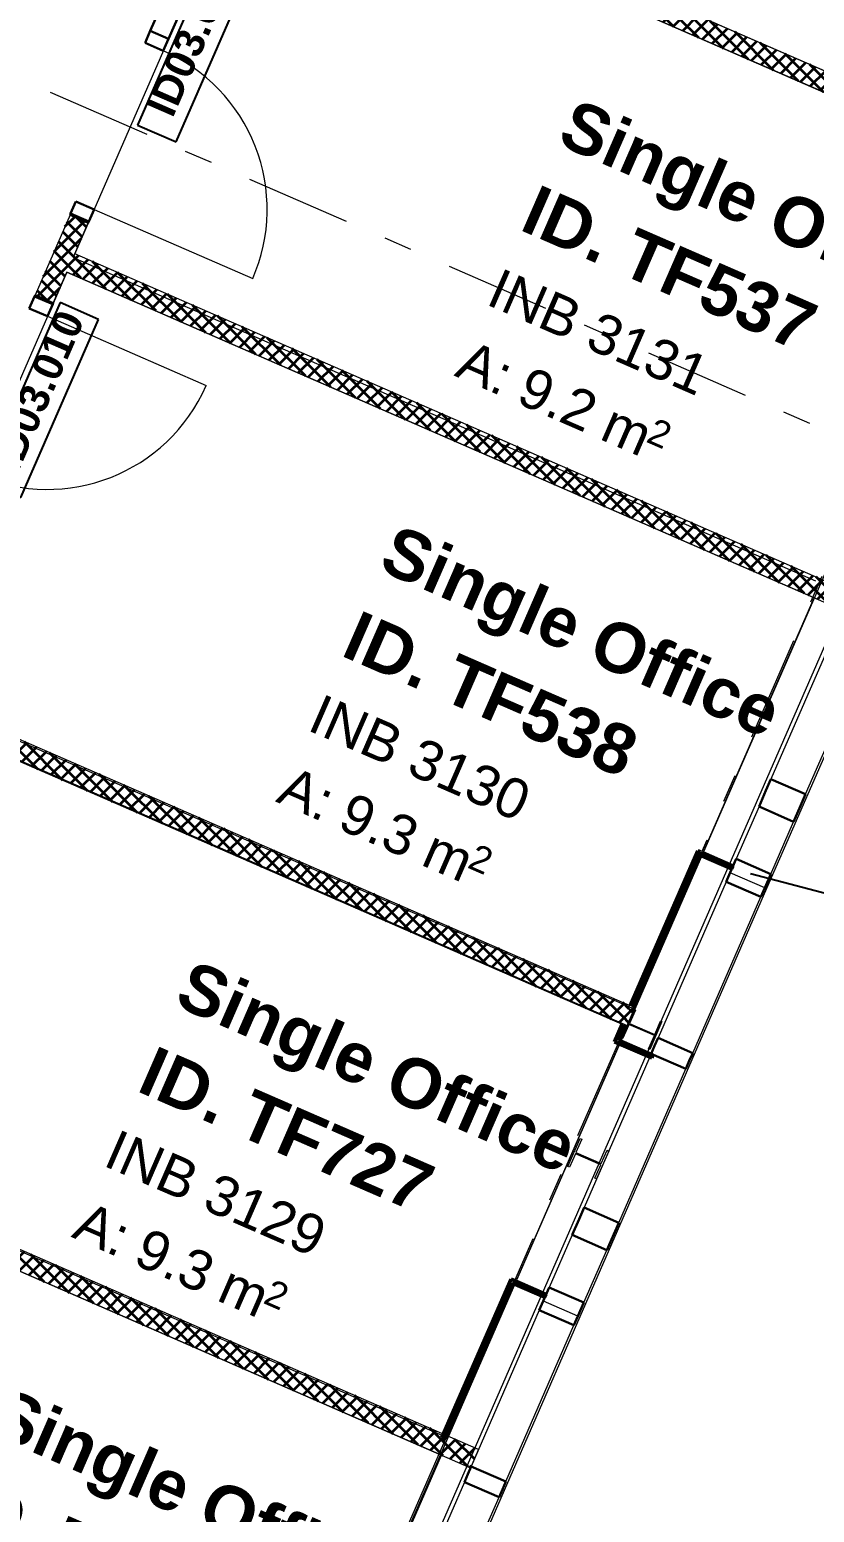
# Model space of a CAD drawing. Header units: millimetres. Extents: x -35034 to 431752, y -71616 to 25069.
# Drawn here: x 3589 to 7533, y -14437 to -6982 of the extents above; entities that cross this region are included whole.
import ezdxf
from ezdxf.enums import TextEntityAlignment as Align

# ---------------------------------------------------------------- set-up
doc = ezdxf.new("R2010")
doc.units = ezdxf.units.MM
doc.header["$MEASUREMENT"] = 0
doc.linetypes.add('Double Dashed', pattern=[1093.611073, 529.166651, -211.666656, 141.111112, -211.666656])
for name, color, linetype in [('A-25-M_Wall_Int', 7, 'Continuous'), ('COLUMN.IFC Import', 7, 'Continuous'), ('New_A-15-MG_Structural_Grid_Phase_2', 7, 'Continuous'), ('New_A-20-M_Floor_Slab', 7, 'Continuous'), ('New_A-25-M_Wall_Ext', 7, 'Continuous'), ('New_A-25-M_Wall_Int', 7, 'Continuous'), ('New_A-35-M_FFE-Zone', 7, 'Continuous'), ('New_ArchiCAD Door Markers', 7, 'Continuous'), ('New_ArchiCAD Doors', 7, 'Continuous'), ('New_ArchiCAD Windows', 7, 'Continuous')]:
    doc.layers.add(name, color=color, linetype=linetype)
for name, color, linetype, lineweight, true_color in [('A-25-M_Wall_Int_Pen_No__107', 7, 'Continuous', 15, 0xa6a6a6), ('A-25-M_Wall_Int_Pen_No__27', 7, 'Continuous', 50, 0x2a2a2a), ('New_A-15-MG_Structural_Grid_Phase_2_Pen_No__222', 7, 'Continuous', 13, 0x65af33), ('New_A-25-M_Wall_Int_Pen_No__27', 7, 'Continuous', 50, 0x2a2a2a), ('New_A-35-M_FFE-Zone_Pen_No__74', 7, 'Continuous', 20, 0x606060), ('New_ArchiCAD Doors_Pen_No__43', 7, 'Continuous', 30, 0x444444), ('New_ArchiCAD Doors_Pen_No__63', 7, 'Continuous', 20, 0x606060), ('New_ArchiCAD Windows_Pen_No__23', 7, 'Continuous', 30, 0x2a2a2a)]:
    doc.layers.add(name, color=color, linetype=linetype, lineweight=lineweight, true_color=true_color)
for name, color, linetype, lineweight in [('COLUMN.IFC Import_Pen_No__2', 8, 'Continuous', 15), ('New_A-20-M_Floor_Slab_Pen_No__89', 8, 'Continuous', 20), ('New_A-25-M_Curtain_Wall_Pen_No__85', 8, 'Continuous', 20), ('New_A-25-M_Wall_Int_Pen_No__1', 7, 'Continuous', 13), ('New_A-25-M_Wall_Int_Pen_No__155', 5, 'Continuous', 35), ('New_ArchiCAD Door Markers_Pen_No__1', 7, 'Continuous', 13), ('New_ArchiCAD Door Markers_Pen_No__5', 7, 'Continuous', 25), ('New_ArchiCAD Doors_Pen_No__1', 7, 'Continuous', 13), ('New_ArchiCAD Windows_Pen_No__1', 7, 'Continuous', 13), ('New_ArchiCAD Windows_Pen_No__3', 7, 'Continuous', 18), ('New_ArchiCAD Zone Stamps_Pen_No__6', 7, 'Continuous', 35)]:
    doc.layers.add(name, color=color, linetype=linetype, lineweight=lineweight)
doc.styles.add('GENERATED_STYLE_1', font='')
doc.styles.add('GENERATED_STYLE_2', font='')
doc.styles.add('GENERATED_STYLE_3', font='')
doc.styles.add('GENERATED_STYLE_4', font='')
doc.styles.get('GENERATED_STYLE_1').set_extended_font_data('Swis721 BT', bold=True)
doc.styles.get('GENERATED_STYLE_2').set_extended_font_data('Arial', bold=True)
doc.styles.get('GENERATED_STYLE_3').set_extended_font_data('Arial')
doc.styles.get('GENERATED_STYLE_4').set_extended_font_data('Swis721 BT')
doc.dimstyles.new('GENERATED_STYLE__2', dxfattribs={"dimtxt": 0.18, "dimasz": 273.6, "dimexe": 0.18, "dimexo": 0.0625, "dimgap": 0.09, "dimtad": 0, "dimtih": 1, "dimtoh": 1, "dimdec": 4, "dimzin": 0, "dimdsep": 46, "dimcen": 0.09, "dimadec": 0, "dimazin": 0, "dimtfac": 1, "dimtdec": 4, "dimtmove": 0, "dimatfit": 3, "dimldrblk": 'ARROWHEAD_5', "dimfxl": 1, "dimtolj": 1, "dimtzin": 0, "dimarcsym": 0})
pattern_1 = [(45, (0, 0), (-35.35534, 35.35534), []), (135, (0, 0), (35.35534, 35.35534), [])]

# ---------------------------------------------------------------- blocks, each defined once
blk = doc.blocks.new('Single Office_INB 3131_9_3', base_point=(6833.6, -8739))
at = {"layer": 'New_A-35-M_FFE-Zone_Pen_No__74', "linetype": 'Continuous'}
for p, q in [((4714.8, -6046.2), (3807.6, -8126.6)), ((8471.8, -7684.5), (4714.8, -6046.2)), ((3807.6, -8126.6), (7539.3, -9753.8))]:
    blk.add_line(p, q, dxfattribs=at)
at = {"layer": 'New_ArchiCAD Zone Stamps_Pen_No__6'}
for tag, height, style, p in [('ROOM_NAME', 250, 'GENERATED_STYLE_2', (6332.4, -7324)), ('zoneNameLine2', 250, 'GENERATED_STYLE_2', (6144, -7756.1)), ('ROOM_NUMBER', 200, 'GENERATED_STYLE_3', (5955.6, -8176.8)), ('measuredAreaCode', 200, 'GENERATED_STYLE_3', (5798.6, -8536.9)), ('DUMMY_649', 200, 'GENERATED_STYLE_3', (6106, -8671)), ('DUMMY_650', 200, 'GENERATED_STYLE_3', (6455.5, -8823.4)), ('DUMMY_651', 133.3, 'GENERATED_STYLE_3', (6734.8, -8929.9))]:
    blk.add_attdef(tag, text='', height=height, rotation=336.44041, dxfattribs=dict(at, style=style)).set_placement(p, align=Align.TOP_LEFT)
blk = doc.blocks.new('Single Office_INB 3130_10_3', base_point=(5935.3, -10879.9))
at = {"layer": 'New_A-35-M_FFE-Zone_Pen_No__74', "linetype": 'Continuous'}
for p, q in [((3775.5, -8200.4), (2873.3, -10269.2)), ((7532.5, -9838.6), (3775.5, -8200.4)), ((6630.4, -11907.5), (7532.5, -9838.6)), ((2873.3, -10269.2), (6630.4, -11907.5))]:
    blk.add_line(p, q, dxfattribs=at)
at = {"layer": 'New_ArchiCAD Zone Stamps_Pen_No__6'}
for tag, height, style, p in [('ROOM_NAME', 250, 'GENERATED_STYLE_2', (5434.2, -9464.9)), ('zoneNameLine2', 250, 'GENERATED_STYLE_2', (5245.7, -9897)), ('ROOM_NUMBER', 200, 'GENERATED_STYLE_3', (5057.3, -10317.7)), ('measuredAreaCode', 200, 'GENERATED_STYLE_3', (4900.3, -10677.9)), ('DUMMY_649', 200, 'GENERATED_STYLE_3', (5207.7, -10811.9)), ('DUMMY_650', 200, 'GENERATED_STYLE_3', (5557.2, -10964.3)), ('DUMMY_651', 133.3, 'GENERATED_STYLE_3', (5836.5, -11070.8))]:
    blk.add_attdef(tag, text='', height=height, rotation=336.44041, dxfattribs=dict(at, style=style)).set_placement(p, align=Align.TOP_LEFT)
blk = doc.blocks.new('Single Office_INB 3129_11_3', base_point=(4908.9, -13069.4))
at = {"layer": 'New_A-35-M_FFE-Zone_Pen_No__74', "linetype": 'Continuous'}
for p, q in [((6594.4, -11989.9), (2837.4, -10351.7)), ((5691.1, -14061.6), (6594.4, -11989.9)), ((1934, -12423.3), (5691.1, -14061.6))]:
    blk.add_line(p, q, dxfattribs=at)
at = {"layer": 'New_ArchiCAD Zone Stamps_Pen_No__6'}
for tag, height, style, p in [('ROOM_NAME', 250, 'GENERATED_STYLE_2', (4407.7, -11654.4)), ('zoneNameLine2', 250, 'GENERATED_STYLE_2', (4219.3, -12086.5)), ('ROOM_NUMBER', 200, 'GENERATED_STYLE_3', (4030.9, -12507.3)), ('measuredAreaCode', 200, 'GENERATED_STYLE_3', (3873.8, -12867.4)), ('DUMMY_649', 200, 'GENERATED_STYLE_3', (4181.2, -13001.4)), ('DUMMY_650', 200, 'GENERATED_STYLE_3', (4530.7, -13153.8)), ('DUMMY_651', 133.3, 'GENERATED_STYLE_3', (4810, -13260.4))]:
    blk.add_attdef(tag, text='', height=height, rotation=336.44041, dxfattribs=dict(at, style=style)).set_placement(p, align=Align.TOP_LEFT)
blk = doc.blocks.new('Single Office_INB 3132_14_3', base_point=(7639.9, -6322.6))
at = {"layer": 'New_A-35-M_FFE-Zone_Pen_No__74', "linetype": 'Continuous'}
blk.add_line((4754.7, -5954.6), (8511.8, -7592.8), dxfattribs=at)
at = {"layer": 'New_ArchiCAD Zone Stamps_Pen_No__6'}
for tag, height, style, p in [('ROOM_NAME', 250, 'GENERATED_STYLE_2', (7138.7, -4907.6)), ('zoneNameLine2', 250, 'GENERATED_STYLE_2', (6950.3, -5339.8)), ('ROOM_NUMBER', 200, 'GENERATED_STYLE_3', (6761.8, -5760.5)), ('measuredAreaCode', 200, 'GENERATED_STYLE_3', (6604.8, -6120.6)), ('DUMMY_649', 200, 'GENERATED_STYLE_3', (6912.2, -6254.6)), ('DUMMY_650', 200, 'GENERATED_STYLE_3', (7401.5, -6468)), ('DUMMY_651', 133.3, 'GENERATED_STYLE_3', (7680.8, -6574.5))]:
    blk.add_attdef(tag, text='', height=height, rotation=336.44041, dxfattribs=dict(at, style=style)).set_placement(p, align=Align.TOP_LEFT)
blk = doc.blocks.new('Single Office_INB 3128_16_3', base_point=(3971.7, -15218.7))
at = {"layer": 'New_A-35-M_FFE-Zone_Pen_No__74', "linetype": 'Continuous'}
for p, q in [((5659.1, -14149.1), (1896.9, -12508.6)), ((4847.5, -16010.4), (5659.1, -14149.1))]:
    blk.add_line(p, q, dxfattribs=at)
at = {"layer": 'New_ArchiCAD Zone Stamps_Pen_No__6'}
for tag, height, style, p in [('ROOM_NAME', 250, 'GENERATED_STYLE_2', (3470.5, -13803.7)), ('zoneNameLine2', 250, 'GENERATED_STYLE_2', (3282.1, -14235.9)), ('ROOM_NUMBER', 200, 'GENERATED_STYLE_3', (3093.7, -14656.6)), ('measuredAreaCode', 200, 'GENERATED_STYLE_3', (2936.6, -15016.7)), ('DUMMY_649', 200, 'GENERATED_STYLE_3', (3244, -15150.7)), ('DUMMY_650', 200, 'GENERATED_STYLE_3', (3593.5, -15303.1)), ('DUMMY_651', 133.3, 'GENERATED_STYLE_3', (3872.8, -15409.7))]:
    blk.add_attdef(tag, text='', height=height, rotation=336.44041, dxfattribs=dict(at, style=style)).set_placement(p, align=Align.TOP_LEFT)
blk = doc.blocks.new('Slab_3_3', base_point=(-21949.4, -20986.7))
at = {"layer": 'New_A-20-M_Floor_Slab_Pen_No__89', "linetype": 'Continuous', "flags": 128}
blk.add_lwpolyline([(19341.1, -30335.3), (2041.7, -22791.9), (9993.6, -4555.7), (6071.3, -2845.4), (6261, -2410.4), (4700.2, -1729.9), (4510.6, -2164.8), (4033.4, -1956.7), (2040.8, -6526.2), (-3151, -4262.3), (-10733.6, -11317.1), (-11116.4, -10905.7), (-21949.5, -20986.6), (-21949.4, -20986.7), (-35033.8, -33162.5)], dxfattribs=at)
blk = doc.blocks.new('Door Stamp 17[5]_3', base_point=(4185.4, -7260.4))
at = {"layer": 'New_ArchiCAD Door Markers_Pen_No__5', "linetype": 'Continuous'}
for p, q in [((4521, -6566.1), (4130.4, -7461.8)), ((4715.1, -6650.8), (4521, -6566.1)), ((4324.5, -7546.5), (4715.1, -6650.8)), ((4324.5, -7546.5), (4715.1, -6650.8)), ((4130.4, -7461.8), (4324.5, -7546.5))]:
    blk.add_line(p, q, dxfattribs=at)
at = {"layer": 'New_ArchiCAD Door Markers_Pen_No__1', "style": 'GENERATED_STYLE_1'}
blk.add_attdef('AC_WIDO_ID', text='', height=150, rotation=66.44041, dxfattribs=at).set_placement((4348.1, -7448.3), align=Align.BOTTOM_LEFT)
blk = doc.blocks.new('Door with Sidelight on Side 2 19[5]_3')
at = {"layer": 'New_ArchiCAD Doors_Pen_No__1', "linetype": 'Continuous'}
for p, q in [((4409.2, -6534.3), (4395.5, -6528.3)), ((4412, -6535.5), (4409.2, -6534.3)), ((4430.3, -6543.5), (4412, -6535.5)), ((4453.2, -6553.5), (4430.3, -6543.5)), ((4470.6, -6561.1), (4453.2, -6553.5)), ((4473.4, -6562.3), (4470.6, -6561.1)), ((4487.1, -6568.3), (4473.4, -6562.3)), ((3805.7, -7918.4), (3791.9, -7912.5)), ((3808.4, -7919.6), (3805.7, -7918.4)), ((3826.8, -7927.6), (3808.4, -7919.6)), ((3849.7, -7937.6), (3826.8, -7927.6)), ((3867.1, -7945.2), (3849.7, -7937.6)), ((3869.8, -7946.4), (3867.1, -7945.2)), ((3883.6, -7952.4), (3869.8, -7946.4))]:
    blk.add_line(p, q, dxfattribs=at)
at = {"layer": 'New_ArchiCAD Doors_Pen_No__43', "linetype": 'Continuous'}
for p, q in [((4392.7, -6534.7), (4366.3, -6595.2)), ((4392.7, -6534.7), (4395.5, -6528.3)), ((4484.3, -6574.7), (4392.7, -6534.7)), ((4487.1, -6568.3), (4395.5, -6528.3)), ((4366.3, -6595.2), (4195.2, -6987.6)), ((4458, -6635.2), (4366.3, -6595.2)), ((4366.3, -6595.2), (4458, -6635.2)), ((4458, -6635.2), (4484.3, -6574.7)), ((4484.3, -6574.7), (4487.1, -6568.3)), ((4286.9, -7027.5), (4458, -6635.2)), ((4195.2, -6987.6), (4168.8, -7048.1)), ((4195.2, -6987.6), (4286.9, -7027.5)), ((4286.9, -7027.5), (4195.2, -6987.6)), ((4168.8, -7048.1), (4260.5, -7088)), ((4260.5, -7088), (4286.9, -7027.5)), ((3821.1, -7845.5), (3794.7, -7906)), ((3912.8, -7885.5), (3821.1, -7845.5)), ((3886.4, -7946), (3912.8, -7885.5)), ((3794.7, -7906), (3791.9, -7912.5)), ((3883.6, -7952.4), (3791.9, -7912.5)), ((3794.7, -7906), (3886.4, -7946)), ((3886.4, -7946), (3883.6, -7952.4))]:
    blk.add_line(p, q, dxfattribs=at)
at = {"layer": 'New_ArchiCAD Doors_Pen_No__63', "linetype": 'Continuous'}
blk.add_line((3912.8, -7885.5), (4710.2, -8233.2), dxfattribs=at)
blk.add_arc((3912.8, -7885.5), 870, 336.44041, 66.44041, dxfattribs=at)
at = {"layer": 'New_ArchiCAD Door Markers'}
ref = blk.add_blockref('Door Stamp 17[5]_3', (4185.4, -7260.4), dxfattribs=at)
ref.add_attrib('AC_WIDO_ID', 'ID03.009', dxfattribs={"layer": 'New_ArchiCAD Door Markers_Pen_No__1', "color": 7, "height": 150, "rotation": 66.44041, "style": 'GENERATED_STYLE_1'}).set_placement((4348.1, -7448.3), align=Align.BOTTOM_LEFT)
blk = doc.blocks.new('Door Stamp 17[6]_3', base_point=(3405.7, -9048.3))
at = {"layer": 'New_ArchiCAD Door Markers_Pen_No__5', "linetype": 'Continuous'}
for p, q in [((3741.4, -8354), (3350.8, -9249.7)), ((3935.5, -8438.7), (3741.4, -8354)), ((3544.9, -9334.4), (3935.5, -8438.7)), ((3544.9, -9334.4), (3935.5, -8438.7)), ((3350.8, -9249.7), (3544.9, -9334.4))]:
    blk.add_line(p, q, dxfattribs=at)
at = {"layer": 'New_ArchiCAD Door Markers_Pen_No__1', "style": 'GENERATED_STYLE_1'}
blk.add_attdef('AC_WIDO_ID', text='', height=150, rotation=66.44041, dxfattribs=at).set_placement((3568.4, -9235.6), align=Align.BOTTOM_LEFT)
blk = doc.blocks.new('Door with Sidelight on Side 2 19[6]_3')
at = {"layer": 'New_ArchiCAD Doors_Pen_No__1', "linetype": 'Continuous'}
for p, q in [((3629.6, -8322.2), (3615.9, -8316.2)), ((3632.4, -8323.4), (3629.6, -8322.2)), ((3650.7, -8331.4), (3632.4, -8323.4)), ((3673.6, -8341.4), (3650.7, -8331.4)), ((3691, -8349), (3673.6, -8341.4)), ((3693.8, -8350.2), (3691, -8349)), ((3707.5, -8356.2), (3693.8, -8350.2)), ((3026.1, -9706.3), (3012.3, -9700.3)), ((3028.8, -9707.5), (3026.1, -9706.3)), ((3047.1, -9715.5), (3028.8, -9707.5)), ((3070.1, -9725.5), (3047.1, -9715.5)), ((3087.5, -9733.1), (3070.1, -9725.5)), ((3090.2, -9734.3), (3087.5, -9733.1)), ((3104, -9740.3), (3090.2, -9734.3))]:
    blk.add_line(p, q, dxfattribs=at)
at = {"layer": 'New_ArchiCAD Doors_Pen_No__43', "linetype": 'Continuous'}
for p, q in [((3586.7, -8383.1), (3613.1, -8322.6)), ((3613.1, -8322.6), (3615.9, -8316.2)), ((3613.1, -8322.6), (3704.7, -8362.6)), ((3707.5, -8356.2), (3615.9, -8316.2)), ((3678.3, -8423.1), (3586.7, -8383.1)), ((3704.7, -8362.6), (3678.3, -8423.1)), ((3704.7, -8362.6), (3707.5, -8356.2)), ((3041.5, -9633.4), (3212.6, -9241.1)), ((3212.6, -9241.1), (3238.9, -9180.6)), ((3212.6, -9241.1), (3304.2, -9281.1)), ((3304.2, -9281.1), (3212.6, -9241.1)), ((3238.9, -9180.6), (3330.6, -9220.6)), ((3330.6, -9220.6), (3304.2, -9281.1)), ((3304.2, -9281.1), (3133.2, -9673.4)), ((3015.1, -9693.9), (3041.5, -9633.4)), ((3133.2, -9673.4), (3041.5, -9633.4)), ((3041.5, -9633.4), (3133.2, -9673.4)), ((3133.2, -9673.4), (3106.8, -9733.9)), ((3015.1, -9693.9), (3012.3, -9700.3)), ((3104, -9740.3), (3012.3, -9700.3)), ((3106.8, -9733.9), (3015.1, -9693.9)), ((3106.8, -9733.9), (3104, -9740.3))]:
    blk.add_line(p, q, dxfattribs=at)
at = {"layer": 'New_ArchiCAD Doors_Pen_No__63', "linetype": 'Continuous'}
blk.add_line((3678.3, -8423.1), (4475.8, -8770.8), dxfattribs=at)
blk.add_arc((3678.3, -8423.1), 870, 246.44041, 336.44041, dxfattribs=at)
at = {"layer": 'New_ArchiCAD Door Markers'}
ref = blk.add_blockref('Door Stamp 17[6]_3', (3405.7, -9048.3), dxfattribs=at)
ref.add_attrib('AC_WIDO_ID', 'ID03.010', dxfattribs={"layer": 'New_ArchiCAD Door Markers_Pen_No__1', "color": 7, "height": 150, "rotation": 66.44041, "style": 'GENERATED_STYLE_1'}).set_placement((3568.4, -9235.6), align=Align.BOTTOM_LEFT)
blk = doc.blocks.new('Wall_108_3', base_point=(9768.7, 5794.2))
at = {"layer": 'New_A-25-M_Wall_Int_Pen_No__155', "linetype": 'Continuous'}
h = blk.add_hatch(dxfattribs=at)
h.set_pattern_fill('Grid_5x5_Diagonal_0003', color=256, style=0, pattern_type=2)
h.set_pattern_definition(pattern_1)
h.paths.add_polyline_path([(3615.9, -8316.2), (3629.6, -8322.2), (3632.4, -8323.4), (3650.7, -8331.4), (3673.6, -8341.4), (3691, -8349), (3693.8, -8350.2), (3707.5, -8356.2), (3775.5, -8200.4), (3781.5, -8186.6), (3782.7, -8183.9), (3808.2, -8125.2), (3809.4, -8122.4), (3815.4, -8108.7), (3883.6, -7952.4), (3869.8, -7946.4), (3867.1, -7945.2), (3849.7, -7937.6), (3826.8, -7927.6), (3808.4, -7919.6), (3805.7, -7918.4), (3791.9, -7912.5)])
at = {"layer": 'New_A-25-M_Wall_Int_Pen_No__1', "linetype": 'Continuous'}
for p, q in [((3805.7, -7918.4), (3791.9, -7912.5)), ((3808.4, -7919.6), (3805.7, -7918.4)), ((3826.8, -7927.6), (3808.4, -7919.6)), ((3849.7, -7937.6), (3826.8, -7927.6)), ((3867.1, -7945.2), (3849.7, -7937.6)), ((3869.8, -7946.4), (3867.1, -7945.2)), ((3883.6, -7952.4), (3869.8, -7946.4)), ((3629.6, -8322.2), (3615.9, -8316.2)), ((3632.4, -8323.4), (3629.6, -8322.2)), ((3650.7, -8331.4), (3632.4, -8323.4)), ((3673.6, -8341.4), (3650.7, -8331.4)), ((3691, -8349), (3673.6, -8341.4)), ((3693.8, -8350.2), (3691, -8349)), ((3707.5, -8356.2), (3693.8, -8350.2))]:
    blk.add_line(p, q, dxfattribs=at)
at = {"layer": 'New_A-25-M_Wall_Int_Pen_No__1', "linetype": 'Continuous', "flags": 128}
for points in [[(3791.9, -7912.5), (3615.9, -8316.2)], [(3815.4, -8108.7), (3883.6, -7952.4)], [(3707.5, -8356.2), (3775.5, -8200.4)]]:
    blk.add_lwpolyline(points, dxfattribs=at)
at = {"layer": 'New_ArchiCAD Doors', "color": 251, "linetype": 'Continuous', "lineweight": 20, "true_color": 0x606060}
for name in ['Door with Sidelight on Side 2 19[5]_3', 'Door with Sidelight on Side 2 19[6]_3']:
    blk.add_blockref(name, (0, 0), dxfattribs=at)
blk = doc.blocks.new('Wall_112_3', base_point=(1805.2, -12468.6))
at = {"layer": 'New_A-25-M_Wall_Int_Pen_No__155', "linetype": 'Continuous'}
h = blk.add_hatch(dxfattribs=at)
h.set_pattern_fill('Grid_5x5_Diagonal_0003', color=256, style=0, pattern_type=2)
h.set_pattern_definition(pattern_1)
h.paths.add_polyline_path([(1902.9, -12494.8), (1896.9, -12508.6), (5805.2, -14212.8), (5811.1, -14199), (5812.3, -14196.3), (5837.9, -14137.6), (5839.1, -14134.9), (5845.1, -14121.1), (1936.8, -12416.9), (1930.8, -12430.7), (1929.6, -12433.4), (1904.1, -12492.1)])
at = {"layer": 'New_A-25-M_Wall_Int_Pen_No__1', "linetype": 'Continuous', "flags": 128}
for points in [[(5845.1, -14121.1), (1936.8, -12416.9)], [(1896.9, -12508.6), (5805.2, -14212.8)], [(5812.3, -14196.3), (5837.9, -14137.6)], [(5837.9, -14137.6), (5839.1, -14134.9)], [(5839.1, -14134.9), (5845.1, -14121.1)], [(5805.2, -14212.8), (5811.1, -14199)], [(5811.1, -14199), (5812.3, -14196.3)]]:
    blk.add_lwpolyline(points, dxfattribs=at)
blk = doc.blocks.new('Wall_113_3', base_point=(2744.5, -10314.5))
at = {"layer": 'New_A-25-M_Wall_Int_Pen_No__155', "linetype": 'Continuous'}
h = blk.add_hatch(dxfattribs=at)
h.set_pattern_fill('Grid_5x5_Diagonal_0003', color=256, style=0, pattern_type=2)
h.set_pattern_definition(pattern_1)
h.paths.add_polyline_path([(2842.2, -10340.7), (2836.2, -10354.5), (6567.8, -11981.7), (6573.8, -11967.9), (6575, -11965.2), (6600.6, -11906.5), (6601.8, -11903.7), (6607.8, -11890), (2876.1, -10262.8), (2870.1, -10276.6), (2868.9, -10279.3), (2843.4, -10338)])
h = blk.add_hatch(dxfattribs=at)
h.set_pattern_fill('Grid_5x5_Diagonal_0003', color=256, style=0, pattern_type=2)
h.set_pattern_definition(pattern_1)
h.paths.add_polyline_path([(6581.6, -11987.6), (6593.2, -11992.7), (6599.2, -11979), (6600.4, -11976.2), (6626, -11917.6), (6627.2, -11914.8), (6633.2, -11901.1), (6621.5, -11896), (6615.5, -11909.7), (6614.3, -11912.5), (6588.8, -11971.2), (6587.6, -11973.9)])
at = {"layer": 'New_A-25-M_Wall_Int_Pen_No__1', "linetype": 'Continuous', "flags": 128}
for points in [[(6607.8, -11890), (2876.1, -10262.8)], [(2836.2, -10354.5), (6567.8, -11981.7)], [(6600.4, -11976.2), (6626, -11917.6)], [(6633.2, -11901.1), (6621.5, -11896)], [(6626, -11917.6), (6627.2, -11914.8)], [(6627.2, -11914.8), (6633.2, -11901.1)], [(6581.6, -11987.6), (6593.2, -11992.7)], [(6593.2, -11992.7), (6599.2, -11979)], [(6599.2, -11979), (6600.4, -11976.2)]]:
    blk.add_lwpolyline(points, dxfattribs=at)
blk = doc.blocks.new('Wall_114_3', base_point=(3683.8, -8160.4))
at = {"layer": 'New_A-25-M_Wall_Int_Pen_No__155', "linetype": 'Continuous'}
h = blk.add_hatch(dxfattribs=at)
h.set_pattern_fill('Grid_5x5_Diagonal_0003', color=256, style=0, pattern_type=2)
h.set_pattern_definition(pattern_1)
h.paths.add_polyline_path([(3781.5, -8186.6), (3775.5, -8200.4), (7683.8, -9904.6), (7689.7, -9890.8), (7690.9, -9888.1), (7716.5, -9829.4), (7717.7, -9826.6), (7723.7, -9812.9), (3815.4, -8108.7), (3809.4, -8122.4), (3808.2, -8125.2), (3782.7, -8183.9)])
at = {"layer": 'New_A-25-M_Wall_Int_Pen_No__1', "linetype": 'Continuous', "flags": 128}
for points in [[(7723.7, -9812.9), (3815.4, -8108.7)], [(3775.5, -8200.4), (7683.8, -9904.6)]]:
    blk.add_lwpolyline(points, dxfattribs=at)
blk = doc.blocks.new('Wall_115_3', base_point=(4623.1, -6006.3))
at = {"layer": 'New_A-25-M_Wall_Int_Pen_No__155', "linetype": 'Continuous'}
h = blk.add_hatch(dxfattribs=at)
h.set_pattern_fill('Grid_5x5_Diagonal_0003', color=256, style=0, pattern_type=2)
h.set_pattern_definition(pattern_1)
h.paths.add_polyline_path([(4720.8, -6032.5), (4714.8, -6046.2), (8633.3, -7754.9), (8639.3, -7741.1), (8640.5, -7738.4), (8666, -7679.7), (8667.2, -7677), (8673.2, -7663.2), (4754.7, -5954.6), (4748.7, -5968.3), (4747.5, -5971.1), (4722, -6029.7)])
at = {"layer": 'New_A-25-M_Wall_Int_Pen_No__1', "linetype": 'Continuous', "flags": 128}
for points in [[(8673.2, -7663.2), (4754.7, -5954.6)], [(4714.8, -6046.2), (8633.3, -7754.9)]]:
    blk.add_lwpolyline(points, dxfattribs=at)
blk = doc.blocks.new('Triple Window 19[12]_3')
at = {"layer": 'New_ArchiCAD Windows_Pen_No__1', "linetype": 'Continuous'}
for p, q in [((6171.2, -13374.7), (6170.7, -13374.5)), ((6344.9, -13450.4), (6171.2, -13374.7)), ((5231.9, -15528.8), (5231.4, -15528.6)), ((5405.6, -15604.5), (5231.9, -15528.8))]:
    blk.add_line(p, q, dxfattribs=at)
at = {"layer": 'New_ArchiCAD Windows_Pen_No__23', "linetype": 'Continuous'}
for p, q in [((6170.7, -13374.5), (6150.7, -13420.3)), ((6150.7, -13420.3), (6324.9, -13496.2)), ((6324.9, -13496.2), (6344.9, -13450.4)), ((5808.2, -14205.9), (5791, -14245.3)), ((5982.3, -14281.8), (5808.2, -14205.9)), ((5791, -14245.3), (5773.8, -14284.7)), ((5773.8, -14284.7), (5948, -14360.6)), ((5965.1, -14321.2), (5982.3, -14281.8)), ((5948, -14360.6), (5965.1, -14321.2)), ((5436.2, -15058.8), (5411.3, -15116.1)), ((5610.4, -15134.7), (5436.2, -15058.8)), ((5411.3, -15116.1), (5376.3, -15196.3)), ((5376.3, -15196.3), (5550.5, -15272.2)), ((5550.5, -15272.2), (5585.4, -15192)), ((5585.4, -15192), (5610.4, -15134.7)), ((5261.4, -15459.8), (5231.4, -15528.6)), ((5435.5, -15535.8), (5261.4, -15459.8)), ((5405.6, -15604.5), (5435.5, -15535.8))]:
    blk.add_line(p, q, dxfattribs=at)
at = {"layer": 'New_ArchiCAD Windows_Pen_No__3', "linetype": 'Continuous'}
for p, q in [((6019.5, -13308.5), (5080.2, -15462.6)), ((6354, -13454.4), (5414.7, -15608.5)), ((6150.7, -13420.3), (5808.2, -14205.9)), ((5982.3, -14281.8), (6324.9, -13496.2)), ((5773.8, -14284.7), (5436.2, -15058.8)), ((5610.4, -15134.7), (5948, -14360.6)), ((5376.3, -15196.3), (5261.4, -15459.8)), ((5435.5, -15535.8), (5550.5, -15272.2))]:
    blk.add_line(p, q, dxfattribs=at)
blk = doc.blocks.new('Triple Window 19[13]_3')
at = {"layer": 'New_ArchiCAD Windows_Pen_No__1', "linetype": 'Continuous'}
for p, q in [((7110.5, -11220.5), (7110, -11220.3)), ((7284.2, -11296.3), (7110.5, -11220.5)), ((6171.2, -13374.7), (6170.7, -13374.5)), ((6344.9, -13450.4), (6171.2, -13374.7))]:
    blk.add_line(p, q, dxfattribs=at)
at = {"layer": 'New_ArchiCAD Windows_Pen_No__23', "linetype": 'Continuous'}
for p, q in [((7110, -11220.3), (7090, -11266.2)), ((7090, -11266.2), (7264.2, -11342.1)), ((7264.2, -11342.1), (7284.2, -11296.3)), ((6747.5, -12051.7), (6730.3, -12091.2)), ((6921.6, -12127.7), (6747.5, -12051.7)), ((6730.3, -12091.2), (6713.1, -12130.6)), ((6713.1, -12130.6), (6887.3, -12206.5)), ((6904.4, -12167.1), (6921.6, -12127.7)), ((6887.3, -12206.5), (6904.4, -12167.1)), ((6350.6, -12962), (6315.6, -13042.2)), ((6375.6, -12904.7), (6350.6, -12962)), ((6549.7, -12980.6), (6375.6, -12904.7)), ((6315.6, -13042.2), (6489.8, -13118.1)), ((6489.8, -13118.1), (6524.7, -13037.9)), ((6524.7, -13037.9), (6549.7, -12980.6)), ((6200.7, -13305.7), (6170.7, -13374.5)), ((6374.8, -13381.7), (6200.7, -13305.7)), ((6344.9, -13450.4), (6374.8, -13381.7))]:
    blk.add_line(p, q, dxfattribs=at)
at = {"layer": 'New_ArchiCAD Windows_Pen_No__3', "linetype": 'Continuous'}
for p, q in [((6958.8, -11154.4), (6019.5, -13308.5)), ((7293.3, -11300.3), (6354, -13454.4)), ((7090, -11266.2), (6747.5, -12051.7)), ((6921.6, -12127.7), (7264.2, -11342.1)), ((6713.1, -12130.6), (6375.6, -12904.7)), ((6549.7, -12980.6), (6887.3, -12206.5)), ((6315.6, -13042.2), (6200.7, -13305.7)), ((6374.8, -13381.7), (6489.8, -13118.1))]:
    blk.add_line(p, q, dxfattribs=at)
blk = doc.blocks.new('Triple Window 19[14]_3')
at = {"layer": 'New_ArchiCAD Windows_Pen_No__1', "linetype": 'Continuous'}
for p, q in [((8049.8, -9066.4), (8049.3, -9066.2)), ((8223.5, -9142.2), (8049.8, -9066.4)), ((7110.5, -11220.5), (7110, -11220.3)), ((7284.2, -11296.3), (7110.5, -11220.5))]:
    blk.add_line(p, q, dxfattribs=at)
at = {"layer": 'New_ArchiCAD Windows_Pen_No__23', "linetype": 'Continuous'}
for p, q in [((8049.3, -9066.2), (8029.3, -9112.1)), ((8029.3, -9112.1), (8203.5, -9188)), ((8203.5, -9188), (8223.5, -9142.2)), ((7686.8, -9897.6), (7669.6, -9937)), ((7860.9, -9973.6), (7686.8, -9897.6)), ((7669.6, -9937), (7652.4, -9976.5)), ((7652.4, -9976.5), (7826.6, -10052.4)), ((7843.8, -10013), (7860.9, -9973.6)), ((7826.6, -10052.4), (7843.8, -10013)), ((7289.9, -10807.9), (7254.9, -10888.1)), ((7314.9, -10750.6), (7289.9, -10807.9)), ((7489, -10826.5), (7314.9, -10750.6)), ((7429.1, -10964), (7464, -10883.8)), ((7464, -10883.8), (7489, -10826.5)), ((7254.9, -10888.1), (7429.1, -10964)), ((7140, -11151.6), (7110, -11220.3)), ((7314.1, -11227.5), (7140, -11151.6)), ((7284.2, -11296.3), (7314.1, -11227.5))]:
    blk.add_line(p, q, dxfattribs=at)
at = {"layer": 'New_ArchiCAD Windows_Pen_No__3', "linetype": 'Continuous'}
for p, q in [((7898.1, -9000.3), (6958.8, -11154.4)), ((8232.6, -9146.2), (7293.3, -11300.3)), ((8029.3, -9112.1), (7686.8, -9897.6)), ((7860.9, -9973.6), (8203.5, -9188)), ((7652.4, -9976.5), (7314.9, -10750.6)), ((7489, -10826.5), (7826.6, -10052.4)), ((7254.9, -10888.1), (7140, -11151.6)), ((7314.1, -11227.5), (7429.1, -10964))]:
    blk.add_line(p, q, dxfattribs=at)
blk = doc.blocks.new('Wall_145_3', base_point=(10165.9, -4712.5))
at = {"layer": 'New_ArchiCAD Windows', "color": 251, "linetype": 'Continuous', "lineweight": 20, "true_color": 0x606060}
for name in ['Triple Window 19[14]_3', 'Triple Window 19[13]_3', 'Triple Window 19[12]_3']:
    blk.add_blockref(name, (0, 0), dxfattribs=at)
blk = doc.blocks.new('Wall_161_3', base_point=(6185.1, -13341.4))
at = {"layer": 'New_A-25-M_Wall_Int_Pen_No__155', "linetype": 'Continuous'}
h = blk.add_hatch(dxfattribs=at)
h.set_pattern_fill('Grid_5x5_Diagonal_0003', color=256, style=0, pattern_type=2)
h.set_pattern_definition(pattern_1)
h.paths.add_polyline_path([(6185.1, -13341.4), (6008.5, -13264.3), (6016.3, -13284.1), (6179.1, -13355.1)])
at = {"layer": 'New_A-25-M_Wall_Int_Pen_No__27', "linetype": 'Continuous', "flags": 128}
for points in [[(6185.1, -13341.4), (6008.5, -13264.3)], [(6016.3, -13284.1), (6179.1, -13355.1)], [(6179.1, -13355.1), (6185.1, -13341.4)]]:
    blk.add_lwpolyline(points, dxfattribs=at)
blk = doc.blocks.new('Wall_162_3', base_point=(6008.5, -13264.3))
at = {"layer": 'New_A-25-M_Wall_Int_Pen_No__155', "linetype": 'Continuous'}
h = blk.add_hatch(dxfattribs=at)
h.set_pattern_fill('Grid_5x5_Diagonal_0003', color=256, style=0, pattern_type=2)
h.set_pattern_definition(pattern_1)
h.paths.add_polyline_path([(6008.5, -13264.3), (5661.3, -14060.6), (5675, -14066.6), (6016.3, -13284.1)])
at = {"layer": 'New_A-25-M_Wall_Int_Pen_No__27', "linetype": 'Continuous', "flags": 128}
for points in [[(6008.5, -13264.3), (5661.3, -14060.6)], [(5675, -14066.6), (6016.3, -13284.1)], [(5661.3, -14060.6), (5675, -14066.6)]]:
    blk.add_lwpolyline(points, dxfattribs=at)
blk = doc.blocks.new('Wall_163_3', base_point=(7124.4, -11187.2))
at = {"layer": 'New_A-25-M_Wall_Int_Pen_No__155', "linetype": 'Continuous'}
h = blk.add_hatch(dxfattribs=at)
h.set_pattern_fill('Grid_5x5_Diagonal_0003', color=256, style=0, pattern_type=2)
h.set_pattern_definition(pattern_1)
h.paths.add_polyline_path([(7124.4, -11187.2), (6973.2, -11121.3), (6967.2, -11135), (7118.4, -11201)])
at = {"layer": 'New_A-25-M_Wall_Int_Pen_No__27', "linetype": 'Continuous', "flags": 128}
for points in [[(6973.2, -11121.3), (6967.2, -11135)], [(6967.2, -11135), (7118.4, -11201)], [(7124.4, -11187.2), (6973.2, -11121.3)], [(7118.4, -11201), (7124.4, -11187.2)]]:
    blk.add_lwpolyline(points, dxfattribs=at)
blk = doc.blocks.new('Wall_164_3', base_point=(6947.8, -11110.2))
at = {"layer": 'New_A-25-M_Wall_Int_Pen_No__155', "linetype": 'Continuous'}
h = blk.add_hatch(dxfattribs=at)
h.set_pattern_fill('Grid_5x5_Diagonal_0003', color=256, style=0, pattern_type=2)
h.set_pattern_definition(pattern_1)
h.paths.add_polyline_path([(6607.8, -11890), (6601.8, -11903.7), (6615.5, -11909.7), (6621.5, -11896), (6961.6, -11116.2), (6947.8, -11110.2)])
h = blk.add_hatch(dxfattribs=at)
h.set_pattern_fill('Grid_5x5_Diagonal_0003', color=256, style=0, pattern_type=2)
h.set_pattern_definition(pattern_1)
h.paths.add_polyline_path([(6600.6, -11906.5), (6575, -11965.2), (6588.8, -11971.2), (6614.3, -11912.5)])
h = blk.add_hatch(dxfattribs=at)
h.set_pattern_fill('Grid_5x5_Diagonal_0003', color=256, style=0, pattern_type=2)
h.set_pattern_definition(pattern_1)
h.paths.add_polyline_path([(6601.8, -11903.7), (6600.6, -11906.5), (6614.3, -11912.5), (6615.5, -11909.7)])
h = blk.add_hatch(dxfattribs=at)
h.set_pattern_fill('Grid_5x5_Diagonal_0003', color=256, style=0, pattern_type=2)
h.set_pattern_definition(pattern_1)
h.paths.add_polyline_path([(6529.2, -12070.3), (6548.9, -12062.5), (6581.6, -11987.6), (6587.6, -11973.9), (6573.8, -11967.9), (6567.8, -11981.7)])
h = blk.add_hatch(dxfattribs=at)
h.set_pattern_fill('Grid_5x5_Diagonal_0003', color=256, style=0, pattern_type=2)
h.set_pattern_definition(pattern_1)
h.paths.add_polyline_path([(6575, -11965.2), (6573.8, -11967.9), (6587.6, -11973.9), (6588.8, -11971.2)])
at = {"layer": 'New_A-25-M_Wall_Int_Pen_No__27', "linetype": 'Continuous', "flags": 128}
for points in [[(6947.8, -11110.2), (6607.8, -11890)], [(6621.5, -11896), (6961.6, -11116.2)], [(6961.6, -11116.2), (6947.8, -11110.2)], [(6567.8, -11981.7), (6529.2, -12070.3)], [(6548.9, -12062.5), (6581.6, -11987.6)]]:
    blk.add_lwpolyline(points, dxfattribs=at)
blk = doc.blocks.new('Wall_176_3', base_point=(6529.2, -12070.3))
at = {"layer": 'A-25-M_Wall_Int_Pen_No__107', "linetype": 'Continuous'}
blk.add_hatch(color=256, dxfattribs=at).paths.add_polyline_path([(6529.2, -12070.3), (6716, -12151.8), (6722, -12138), (6548.9, -12062.5)])
at = {"layer": 'A-25-M_Wall_Int_Pen_No__27', "linetype": 'Continuous', "flags": 128}
for points in [[(6529.2, -12070.3), (6716, -12151.8)], [(6722, -12138), (6548.9, -12062.5)], [(6716, -12151.8), (6722, -12138)]]:
    blk.add_lwpolyline(points, dxfattribs=at)
blk = doc.blocks.new('Column 34')
at = {"layer": 'COLUMN.IFC Import_Pen_No__2', "linetype": 'Continuous'}
for p, q in [((-2.904, 76.2), (-76.1, 76.2)), ((-76.1, 76.2), (-76.1, 69.4)), ((-2.9, 69.4), (-2.904, 76.2)), ((-2.904, 76.2), (76.1, 76.2)), ((76.1, 76.2), (76.1, 69.4)), ((-76.1, 69.4), (-2.9, 69.4)), ((-2.9, 57.8), (-2.9, 69.4)), ((-2.9, -69.4), (-2.9, 57.8)), ((76.1, 69.4), (2.9, 69.4)), ((2.9, 69.4), (2.9, -69.4)), ((-76.1, -76.2), (-76.1, -69.4)), ((-76.1, -69.4), (-2.9, -69.4)), ((2.9, -69.4), (76.1, -69.4)), ((76.1, -69.4), (76.1, -76.2)), ((76.1, -76.2), (-76.1, -76.2))]:
    blk.add_line(p, q, dxfattribs=at)
blk = doc.blocks.new('Column 43')
at = {"layer": 'COLUMN.IFC Import_Pen_No__2', "linetype": 'Continuous'}
for p, q in [((-76.45, 78.8), (76.45, 78.8)), ((-76.45, 69.4), (-76.45, 78.8)), ((76.45, 78.8), (76.45, 69.4)), ((-3.25, 69.4), (-76.45, 69.4)), ((-3.25, -69.4), (-3.25, 69.4)), ((3.25, 69.4), (3.25, -69.4)), ((76.45, 69.4), (3.25, 69.4)), ((-76.45, -69.4), (-3.25, -69.4)), ((-76.45, -78.8), (-76.45, -69.4)), ((3.25, -69.4), (76.45, -69.4)), ((76.45, -69.4), (76.45, -78.8)), ((76.45, -78.8), (-76.45, -78.8))]:
    blk.add_line(p, q, dxfattribs=at)
blk = doc.blocks.new('ARROWHEAD_5')
at = {"color": 0, "linetype": 'Continuous', "lineweight": 0}
blk.add_line((0, 0), (-1, 0), dxfattribs=at)
blk.add_solid([(-1, 0.2679), (0, 0), (-1, -0.2679), (-1, 0.2679)], dxfattribs=at)
blk = doc.blocks.new('Standard grid marker[47]_3', base_point=(12179.5, 840.1))
at = {"layer": 'New_A-15-MG_Structural_Grid_Phase_2_Pen_No__222', "linetype": 'Double Dashed'}
blk.add_line((11800.3, -29.4), (-2469.8, -32755.4), dxfattribs=at)
at = {"layer": 'New_A-15-MG_Structural_Grid_Phase_2_Pen_No__222', "style": 'GENERATED_STYLE_4'}
for tag, p in [('AC_MarkerText_1_0', (11806.4, 1584.9)), ('AC_MarkerText_1_1', (-3621.7, -33796.8))]:
    blk.add_attdef(tag, text='', height=350, rotation=336.44041, dxfattribs=at).set_placement(p, align=Align.MIDDLE_CENTER)
blk = doc.blocks.new('Standard grid marker[49]_3', base_point=(18901.3, -13928.7))
at = {"layer": 'New_A-15-MG_Structural_Grid_Phase_2_Pen_No__222', "linetype": 'Double Dashed'}
blk.add_line((16208.4, -12754.5), (-8504.1, -1978.6), dxfattribs=at)
at = {"layer": 'New_A-15-MG_Structural_Grid_Phase_2_Pen_No__222', "style": 'GENERATED_STYLE_4'}
for tag, p in [('AC_MarkerText_1_1', (-11655.4, -561.1)), ('AC_MarkerText_1_0', (19359.6, -14085.2))]:
    blk.add_attdef(tag, text='', height=350, rotation=336.44041, dxfattribs=at).set_placement(p, align=Align.MIDDLE_CENTER)

msp = doc.modelspace()

# ---------------------------------------------------------------- block references
at = {"layer": 'A-25-M_Wall_Int', "color": 250, "lineweight": 50, "true_color": 0x2a2a2a}
msp.add_blockref('Wall_176_3', (6529.2, -12070.3), dxfattribs=at)
at = {"layer": 'COLUMN.IFC Import', "linetype": 'Continuous', "zscale": 1000, "rotation": 66.44041158398767}
for name, p in [('Column 34', (6666.5, -12008.7)), ('Column 43', (6397, -12658.7))]:
    msp.add_blockref(name, p, dxfattribs=at)
at = {"layer": 'New_A-15-MG_Structural_Grid_Phase_2', "color": 8, "linetype": 'Continuous', "lineweight": 15}
for name, p in [('Standard grid marker[47]_3', (12179.5, 840.1)), ('Standard grid marker[49]_3', (18901.3, -13928.7))]:
    msp.add_blockref(name, p, dxfattribs=at)
at = {"layer": 'New_A-20-M_Floor_Slab', "color": 8, "linetype": 'Continuous', "lineweight": 20}
msp.add_blockref('Slab_3_3', (-21949.4, -20986.7), dxfattribs=at)
at = {"layer": 'New_A-25-M_Wall_Ext', "color": 250, "lineweight": 50, "true_color": 0x2a2a2a}
msp.add_blockref('Wall_145_3', (10165.9, -4712.5), dxfattribs=at)
at = {"layer": 'New_A-25-M_Wall_Int', "color": 250, "lineweight": 50, "true_color": 0x2a2a2a}
for name, p in [('Wall_108_3', (9768.7, 5794.2)), ('Wall_115_3', (4623.1, -6006.3)), ('Wall_114_3', (3683.8, -8160.4)), ('Wall_113_3', (2744.5, -10314.5)), ('Wall_164_3', (6947.8, -11110.2)), ('Wall_163_3', (7124.4, -11187.2)), ('Wall_112_3', (1805.2, -12468.6)), ('Wall_162_3', (6008.5, -13264.3)), ('Wall_161_3', (6185.1, -13341.4))]:
    msp.add_blockref(name, p, dxfattribs=at)
at = {"layer": 'New_A-35-M_FFE-Zone', "linetype": 'Continuous'}
msp.add_blockref('Single Office_INB 3132_14_3', (7639.9, -6322.6), dxfattribs=at)
ref = msp.add_blockref('Single Office_INB 3131_9_3', (6833.6, -8739), dxfattribs=at)
ref.add_attrib('ROOM_NAME', 'Single Office', dxfattribs={"layer": 'New_ArchiCAD Zone Stamps_Pen_No__6', "color": 7, "height": 250, "rotation": 336.44041, "style": 'GENERATED_STYLE_2'}).set_placement((6332.4, -7324), align=Align.TOP_LEFT)
ref.add_attrib('ROOM_NUMBER', 'INB 3131', dxfattribs={"layer": 'New_ArchiCAD Zone Stamps_Pen_No__6', "color": 7, "height": 200, "rotation": 336.44041, "style": 'GENERATED_STYLE_3'}).set_placement((5955.6, -8176.8), align=Align.TOP_LEFT)
ref.add_attrib('zoneNameLine2', 'ID. TF537', dxfattribs={"layer": 'New_ArchiCAD Zone Stamps_Pen_No__6', "color": 7, "height": 250, "rotation": 336.44041, "style": 'GENERATED_STYLE_2'}).set_placement((6144, -7756.1), align=Align.TOP_LEFT)
ref.add_attrib('measuredAreaCode', 'A: ', dxfattribs={"layer": 'New_ArchiCAD Zone Stamps_Pen_No__6', "color": 7, "height": 200, "rotation": 336.44041, "style": 'GENERATED_STYLE_3'}).set_placement((5798.6, -8536.9), align=Align.TOP_LEFT)
ref.add_attrib('DUMMY_649', '9.2', dxfattribs={"layer": 'New_ArchiCAD Zone Stamps_Pen_No__6', "color": 7, "height": 200, "rotation": 336.44041, "style": 'GENERATED_STYLE_3'}).set_placement((6106, -8671), align=Align.TOP_LEFT)
ref.add_attrib('DUMMY_650', ' m', dxfattribs={"layer": 'New_ArchiCAD Zone Stamps_Pen_No__6', "color": 7, "height": 200, "rotation": 336.44041, "style": 'GENERATED_STYLE_3'}).set_placement((6455.5, -8823.4), align=Align.TOP_LEFT)
ref.add_attrib('DUMMY_651', '2', dxfattribs={"layer": 'New_ArchiCAD Zone Stamps_Pen_No__6', "color": 7, "height": 133.3, "rotation": 336.44041, "style": 'GENERATED_STYLE_3'}).set_placement((6734.8, -8929.9), align=Align.TOP_LEFT)
ref = msp.add_blockref('Single Office_INB 3130_10_3', (5935.3, -10879.9), dxfattribs=at)
ref.add_attrib('ROOM_NAME', 'Single Office', dxfattribs={"layer": 'New_ArchiCAD Zone Stamps_Pen_No__6', "color": 7, "height": 250, "rotation": 336.44041, "style": 'GENERATED_STYLE_2'}).set_placement((5434.2, -9464.9), align=Align.TOP_LEFT)
ref.add_attrib('ROOM_NUMBER', 'INB 3130', dxfattribs={"layer": 'New_ArchiCAD Zone Stamps_Pen_No__6', "color": 7, "height": 200, "rotation": 336.44041, "style": 'GENERATED_STYLE_3'}).set_placement((5057.3, -10317.7), align=Align.TOP_LEFT)
ref.add_attrib('zoneNameLine2', 'ID. TF538', dxfattribs={"layer": 'New_ArchiCAD Zone Stamps_Pen_No__6', "color": 7, "height": 250, "rotation": 336.44041, "style": 'GENERATED_STYLE_2'}).set_placement((5245.7, -9897), align=Align.TOP_LEFT)
ref.add_attrib('measuredAreaCode', 'A: ', dxfattribs={"layer": 'New_ArchiCAD Zone Stamps_Pen_No__6', "color": 7, "height": 200, "rotation": 336.44041, "style": 'GENERATED_STYLE_3'}).set_placement((4900.3, -10677.9), align=Align.TOP_LEFT)
ref.add_attrib('DUMMY_649', '9.3', dxfattribs={"layer": 'New_ArchiCAD Zone Stamps_Pen_No__6', "color": 7, "height": 200, "rotation": 336.44041, "style": 'GENERATED_STYLE_3'}).set_placement((5207.7, -10811.9), align=Align.TOP_LEFT)
ref.add_attrib('DUMMY_650', ' m', dxfattribs={"layer": 'New_ArchiCAD Zone Stamps_Pen_No__6', "color": 7, "height": 200, "rotation": 336.44041, "style": 'GENERATED_STYLE_3'}).set_placement((5557.2, -10964.3), align=Align.TOP_LEFT)
ref.add_attrib('DUMMY_651', '2', dxfattribs={"layer": 'New_ArchiCAD Zone Stamps_Pen_No__6', "color": 7, "height": 133.3, "rotation": 336.44041, "style": 'GENERATED_STYLE_3'}).set_placement((5836.5, -11070.8), align=Align.TOP_LEFT)
ref = msp.add_blockref('Single Office_INB 3129_11_3', (4908.9, -13069.4), dxfattribs=at)
ref.add_attrib('ROOM_NAME', 'Single Office', dxfattribs={"layer": 'New_ArchiCAD Zone Stamps_Pen_No__6', "color": 7, "height": 250, "rotation": 336.44041, "style": 'GENERATED_STYLE_2'}).set_placement((4407.7, -11654.4), align=Align.TOP_LEFT)
ref.add_attrib('ROOM_NUMBER', 'INB 3129', dxfattribs={"layer": 'New_ArchiCAD Zone Stamps_Pen_No__6', "color": 7, "height": 200, "rotation": 336.44041, "style": 'GENERATED_STYLE_3'}).set_placement((4030.9, -12507.3), align=Align.TOP_LEFT)
ref.add_attrib('zoneNameLine2', 'ID. TF727', dxfattribs={"layer": 'New_ArchiCAD Zone Stamps_Pen_No__6', "color": 7, "height": 250, "rotation": 336.44041, "style": 'GENERATED_STYLE_2'}).set_placement((4219.3, -12086.5), align=Align.TOP_LEFT)
ref.add_attrib('measuredAreaCode', 'A: ', dxfattribs={"layer": 'New_ArchiCAD Zone Stamps_Pen_No__6', "color": 7, "height": 200, "rotation": 336.44041, "style": 'GENERATED_STYLE_3'}).set_placement((3873.8, -12867.4), align=Align.TOP_LEFT)
ref.add_attrib('DUMMY_649', '9.3', dxfattribs={"layer": 'New_ArchiCAD Zone Stamps_Pen_No__6', "color": 7, "height": 200, "rotation": 336.44041, "style": 'GENERATED_STYLE_3'}).set_placement((4181.2, -13001.4), align=Align.TOP_LEFT)
ref.add_attrib('DUMMY_650', ' m', dxfattribs={"layer": 'New_ArchiCAD Zone Stamps_Pen_No__6', "color": 7, "height": 200, "rotation": 336.44041, "style": 'GENERATED_STYLE_3'}).set_placement((4530.7, -13153.8), align=Align.TOP_LEFT)
ref.add_attrib('DUMMY_651', '2', dxfattribs={"layer": 'New_ArchiCAD Zone Stamps_Pen_No__6', "color": 7, "height": 133.3, "rotation": 336.44041, "style": 'GENERATED_STYLE_3'}).set_placement((4810, -13260.4), align=Align.TOP_LEFT)
ref = msp.add_blockref('Single Office_INB 3128_16_3', (3971.7, -15218.7), dxfattribs=at)
ref.add_attrib('ROOM_NAME', 'Single Office', dxfattribs={"layer": 'New_ArchiCAD Zone Stamps_Pen_No__6', "color": 7, "height": 250, "rotation": 336.44041, "style": 'GENERATED_STYLE_2'}).set_placement((3470.5, -13803.7), align=Align.TOP_LEFT)
ref.add_attrib('zoneNameLine2', 'ID. TF609', dxfattribs={"layer": 'New_ArchiCAD Zone Stamps_Pen_No__6', "color": 7, "height": 250, "rotation": 336.44041, "style": 'GENERATED_STYLE_2'}).set_placement((3282.1, -14235.9), align=Align.TOP_LEFT)

# ---------------------------------------------------------------- leaders
at = {"layer": 'New_A-25-M_Curtain_Wall_Pen_No__85', "linetype": 'Continuous', "annotation_type": 0, "has_hookline": 1, "hookline_direction": 0, "text_width": 1535.7, "horizontal_direction": (0.681163, -0.732132, 0)}
msp.add_leader([(7212.3, -11225.3), (7844, -11391.2), (8030.4, -11591.5)], dimstyle='GENERATED_STYLE__2', dxfattribs=at)

doc.saveas('drawing.dxf')
